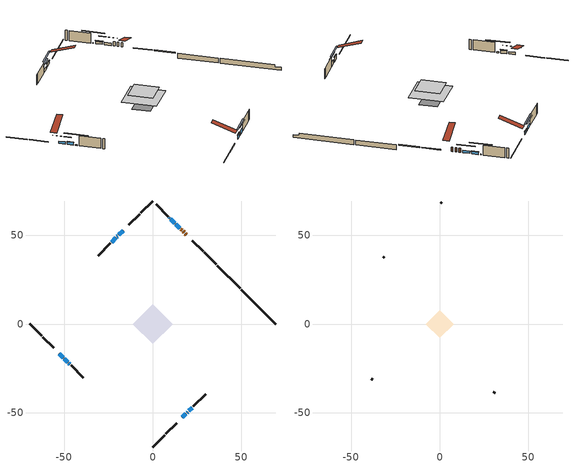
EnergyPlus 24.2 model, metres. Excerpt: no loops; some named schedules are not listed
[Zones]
conditioned space
 floor adiabatic (AdiabaticFloorConstruction): -11.17,0 0,11.17 11.17,0 0,-11.17 z3.51
 floor foundation (Slab1 construction): -6.03,0 0,6.03 6.03,0 0,-6.03 z-1.22
 floor foundation (Slab1 construction 1): -4.93,0 0,4.93 4.93,0 0,-4.93 z-1.22
 wall outside (RimJoist1 construction): 0,-69.42 6.72,-62.71 / -69.42,0 -62.71,-6.72 / 0,69.42 -6.72,62.71 / 35.78,33.64 29.06,40.36 z1.07:1.37
 wall outside (RimJoist2 construction): 7.37,-62.05 13.43,-55.99 / -62.05,-7.37 -55.99,-13.43 / -7.37,62.05 -13.43,55.99 / 28.41,41.02 22.35,47.08 z1.07:1.37
 wall outside (AdiabaticWallConstruction 1): 19.01,50.42 18.42,51 / 17.77,51.65 17.18,52.24 / 16.53,52.9 15.94,53.48 z1.07:3.1
 wall outside (AdiabaticWallConstruction): 15.28,54.14 13.12,56.31 / -52.65,-16.78 -50.48,-18.94 / 12.46,56.96 10.3,59.13 z1.07:2.21; -16.78,52.65 -19.16,50.26 / -20.84,48.58 -23.23,46.19 z1.07:2.33; 16.78,-52.65 18.68,-50.75 / 20.36,-49.07 22.26,-47.16 z1.07:3.07; -49.83,-19.6 -47.95,-21.47 z1.07:2.39; 9.64,59.78 9.45,59.97 / -19.82,49.61 -20.19,49.23 / 19.33,-50.09 19.7,-49.72 / -47.3,-22.13 -46.74,-22.68 z1.07:1.46
 wall outside (Wall1 construction): 22.91,-46.51 29.79,-39.63 / -46.09,-23.34 -39.21,-30.21 / -23.89,45.54 -30.76,38.66 / 8.8,60.62 1.92,67.5 z1.07:5.95
 wall foundation (FoundationWall1 construction): 50.03,19.4,-1.22 50.03,19.4,1.07 67.48,1.94,1.07 67.48,1.94,0.16 69.42,0,0.16 69.42,0,-1.22
 wall foundation (FoundationWall2 construction): 49.37,20.05 36.44,32.99 z-1.22:1.07
 window (WindowConstruction): 15.28,54.14 13.12,56.31 z1.07:2.21
 window (WindowConstruction 3): -52.65,-16.78 -50.48,-18.94 z1.07:2.21
 window (WindowConstruction 4): 12.46,56.96 10.3,59.13 z1.07:2.21
 window (WindowConstruction 5): -16.78,52.65 -19.16,50.26 z1.07:2.33
 window (WindowConstruction 6): 16.78,-52.65 18.68,-50.75 z1.07:3.07
 window (WindowConstruction 7): -49.83,-19.6 -47.95,-21.47 z1.07:2.39
 window (WindowConstruction 8): 9.64,59.78 9.46,59.97 z1.07:1.46
 window (WindowConstruction 9): -19.82,49.6 -20.19,49.24 z1.07:1.46
 window (WindowConstruction 10): 19.33,-50.09 19.7,-49.72 z1.07:1.46
 window (WindowConstruction 11): -47.29,-22.13 -46.74,-22.68 z1.07:1.46
 window (WindowConstruction 1): -20.84,48.58 -23.23,46.19 z1.07:2.33
 window (WindowConstruction 2): 20.36,-49.07 22.26,-47.17 z1.07:3.07
 door (Door): 19,50.42 18.43,51 z1.07:3.1
 door (Door 1): 17.77,51.65 17.18,52.24 z1.07:3.1
 door (Door 2): 16.53,52.9 15.94,53.48 z1.07:3.1
 ceiling adiabatic (AdiabaticFloorConstruction): 0,-11.17 11.17,0 0,11.17 -11.17,0 z3.51
attic - vented
 floor to conditioned space (Floor1 construction Reversed): -7.9,0 0,7.9 7.9,0 0,-7.9 z5.95
 wall outside (Wall3 construction): 30.45,-38.98 31.06,-38.37 / -38.55,-30.87 -37.95,-31.48 / -31.42,38 -32.03,37.39 / 1.27,68.16 0.66,68.77 z1.07:5.95
 roof outside (Roof1 construction): 16.12,-53.3,5.95 8.43,-45.61,9.57 6.4,-47.64,9.57 14.09,-55.33,5.95; -53.3,-16.12,5.95 -45.61,-8.43,9.57 -47.64,-6.4,9.57 -55.33,-14.09,5.95; -16.12,53.3,5.95 -8.43,45.61,9.57 -6.4,47.64,9.57 -14.09,55.33,5.95; 19.66,49.76,5.95 11.97,42.07,9.57 14,40.04,9.57 21.69,47.73,5.95
shading: 11.25,58.17 17.15,52.27 17.44,52.57 11.54,58.46 z4.85; -48.62,-20.81 -54.51,-14.91 -54.81,-15.2 -48.91,-21.1 z4.85; 10.15,59.27 12.6,56.82 12.89,57.11 10.44,59.56 z2.41; -19.31,50.12 -16.63,52.79 -16.92,53.08 -19.6,50.41 z2.53; 18.82,-50.6 16.63,-52.79 16.92,-53.08 19.11,-50.9 z3.27; -47.81,-21.61 -49.97,-19.45 -50.26,-19.75 -48.1,-21.91 z2.59; 5.86,63.56 13.23,56.19 13.52,56.48 6.15,63.85 z6.54; -23.78,45.64 -16.23,53.2 -16.52,53.49 -24.07,45.93 z6.54; 23.29,-46.13 15.74,-53.68 16.03,-53.97 23.58,-46.42 z6.54; -43.15,-26.27 -50.89,-18.54 -51.18,-18.83 -43.44,-26.56 z6.54; -25.1,44.33 -18.98,50.45 -19.27,50.74 -25.39,44.62 z4.97; 24.12,-45.3 18.49,-50.93 18.78,-51.22 24.42,-45.59 z5.71
[Building]
Building 1: Terrain=Suburbs
[Site:Location]
Ottawa Intl AP_ON: Latitude {deg}=45.32; Longitude {deg}=-75.67; Time Zone {hr}=-5; Elevation {m}=115; Keep Site Location Information=Yes
[Site:GroundTemperature:Shallow]
1.18808, -1.19398, -1.38475, -0.254337, 4.28362, 8.80044, 12.7163, 15.1969, 15.4076, 13.3901, 9.57408, 5.19582
[Site:WaterMainsTemperature]
Calculation Method=Schedule; Temperature Schedule=mains temperature schedule
[Material] Roughness=Rough; Thermal Absorptance=0.9
Name | Thickness {m} | Conductivity {W/m-K} | Density {kg/m3} | Specific Heat {J/kg-K} | Solar Absorptance | Visible Absorptance
asphalt or fiberglass shingles | 0.00635 | 0.162714 | 1121.4 | 1465.45 | 0.4 | 0.4
ceiling loosefill ins | 0.169333 | 0.0480833 | 16.02 | 1046.75 | 0.7 | 0.7
ceiling stud and cavity | 0.1397 | 0.415372 | 65.682 | 1177.47 | 0.7 | 0.7
concrete 4.0 in. | 0.1016 | 1.803125 | 2242.8 | 837.4 | 0.7 | 0.7
concrete 8.0 in. | 0.2032 | 1.803125 | 2242.8 | 837.4 | 0.7 | 0.7
door material | 0.04445 | 0.327969 | 512.64 | 1214.23 | 0.7 | 0.7
door material 1 | 0.04445 | 0.188738 | 512.64 | 1214.23 | 0.7 | 0.7
door material 2 | 0.04445 | 0.053851 | 512.64 | 1214.23 | 0.7 | 0.7
exterior vertical ins | 0.0457286 | 0.029427 | 32.04 | 1214.23 | 0.7 | 0.7
exterior vertical ins 1 | 0.0369022 | 0.029427 | 32.04 | 1214.23 | 0.7 | 0.7
floor covering | 0.0127 | 0.0433444 | 54.468 | 1339.84 | 0.6 | 0.6
floor rigid ins; wall rigid ins | 0.512978 | 0.029427 | 32.04 | 1214.23 | 0.7 | 0.7
floor stud and cavity | 0.1397 | 1.75129 | 37.0049 | 1207.88 | 0.7 | 0.7
furniture material conditioned space 1 | 0.1524 | 0.115458 | 640.8 | 1214.23 | 0.6 | 0.6
gypsum board | 0.0127 | 0.160291 | 801 | 837.4 | 0.6 | 0.6
gypsum board 1 | 0.0127 | 0.160291 | 801 | 837.4 | 0.7 | 0.7
osb sheathing 0.5 in. | 0.0127 | 0.115458 | 512.64 | 1214.23 | 0.7 | 0.7
osb sheathing 0.75 in. | 0.01905 | 0.115458 | 512.64 | 1214.23 | 0.7 | 0.7
osb sheathing 2.0 in. | 0.0508 | 0.115458 | 512.64 | 1214.23 | 0.7 | 0.7
rim joist stud and cavity | 0.0508 | 0.177588 | 50.32683 | 1063.81 | 0.6 | 0.6
rim joist stud and cavity 1 | 0.0508 | 0.0448274 | 125.044 | 1163.47 | 0.6 | 0.6
wall stud and cavity | 0.1397 | 0.661202 | 139.0536 | 1170.24 | 0.7 | 0.7
wall stud and cavity 1 | 0.0889 | 6.9971 | 50.32683 | 1063.81 | 0.6 | 0.6
wall stud and cavity 2 | 0.0889 | 0.380278 | 52.3479 | 1209.89 | 0.7 | 0.7
wall stud and cavity 3 | 0.0889 | 0.391764 | 83.0341 | 1211.67 | 0.7 | 0.7
wood siding | 0.0254 | 0.102417 | 544.68 | 1172.36 | 0.4 | 0.4
wood siding 1 | 0.00254 | 0.102417 | 544.68 | 1172.36 | 0.4 | 0.4
wood siding 2; wood siding 3; wood siding 4 | 0.0254 | 0.102417 | 544.68 | 1172.36 | 0.7 | 0.7
[WindowMaterial:SimpleGlazingSystem]
Name | U-Factor {W/m2-K} | Solar Heat Gain Coefficient
WindowMaterial | 2.98492 | 0.64
WindowMaterial 1 | 3.33526 | 0.65
WindowMaterial 2 | 3.29835 | 0.69
WindowMaterial 3 | 3.304596 | 0.64
WindowMaterial 4 | 3.30346 | 0.65
WindowMaterial 5 | 3.07861 | 0.43
WindowMaterial 6 | 3.26371 | 0.43
WindowMaterial 7 | 2.67774 | 0.42
[Construction]
AdiabaticFloorConstruction: floor stud and cavity, floor rigid ins, osb sheathing 0.75 in., floor covering
AdiabaticWallConstruction: wood siding 3, wall rigid ins, wall stud and cavity 2, gypsum board
AdiabaticWallConstruction 1: wood siding 4, wall rigid ins, wall stud and cavity 2, gypsum board
Door: door material
Door 1: door material 1
Door 2: door material 2
Floor1 construction Reversed: gypsum board, ceiling stud and cavity, ceiling loosefill ins
FoundationWall1 construction; FoundationWall2 construction: concrete 8.0 in., gypsum board 1
furniture construction conditioned space 1: furniture material conditioned space 1
PartitionWallConstruction: gypsum board, wall stud and cavity 3, gypsum board
RimJoist1 construction: wood siding 2, rim joist stud and cavity
RimJoist2 construction: wood siding 2, osb sheathing 2.0 in., rim joist stud and cavity 1
Roof1 construction: asphalt or fiberglass shingles
Slab1 construction; Slab1 construction 1: concrete 4.0 in.
Wall1 construction: wood siding, osb sheathing 0.5 in., wall stud and cavity, gypsum board
Wall3 construction: wood siding 1, wall stud and cavity 1
WindowConstruction; WindowConstruction 4: WindowMaterial
WindowConstruction 1; WindowConstruction 5: WindowMaterial 1
WindowConstruction 10; WindowConstruction 11: WindowMaterial 7
WindowConstruction 2; WindowConstruction 6: WindowMaterial 2
WindowConstruction 3: WindowMaterial 3
WindowConstruction 7: WindowMaterial 4
WindowConstruction 8: WindowMaterial 5
WindowConstruction 9: WindowMaterial 6
[Zone] Multiplier=1; Part of Total Floor Area=Yes
Name | Volume {m3}
attic - vented | 73.4538
conditioned space | 942.8
[Space]
Name | Zone | Volume {m3}
attic - vented 1 | attic - vented | 73.4538
conditioned space 1 | conditioned space | 942.8
[ZoneInfiltration:EffectiveLeakageArea]
infil attic - vented 1: Zone or Space=attic - vented 1; Schedule=Always On Discrete; Effective Air Leakage Area {cm2}=5253.47; Stack Coefficient=0.000591308; Wind Coefficient=1.64296e-05
[ZoneMixing]
whole house fan mix: Zone or Space=attic - vented; Schedule=Always On Continuous; Design Flow Rate Calculation Method=Flow/Zone; Design Flow Rate {m3/s}=0; Source Zone or Space=conditioned space
[SurfaceProperty:ExposedFoundationPerimeter] Exposed Perimeter Calculation Method=TotalExposedPerimeter
Name | Total Exposed Perimeter {m}
Slab1 | 27.432
Slab1 1 | 18.288
[InternalMass] Zone or ZoneList=conditioned space; Space or SpaceList=conditioned space 1
Name | Construction | Surface Area {m2}
furniture mass conditioned space 1 | furniture construction conditioned space 1 | 148.412
partition wall mass | PartitionWallConstruction | 371.03
[Lights]
interior lighting: Zone or ZoneList or Space or SpaceList=conditioned space 1; Schedule=interior lighting schedule; Design Level Calculation Method=LightingLevel; Lighting Level {W}=343.2; Return Air Fraction=0; Fraction Radiant=0.6; Fraction Visible=0.2; Fraction Replaceable=1
[People]
occupants: Zone or ZoneList or Space or SpaceList=conditioned space 1; Number of People Schedule=occupants schedule; Number of People Calculation Method=People; Number of People=3; Fraction Radiant=0.314171; Sensible Heat Fraction=0.56303; Activity Level Schedule=occupants activity schedule; Carbon Dioxide Generation Rate {m3/s-W}=0; Enable ASHRAE 55 Comfort Warnings=No; Mean Radiant Temperature Calculation Type=EnclosureAveraged
[ElectricEquipment] Zone or ZoneList or Space or SpaceList=conditioned space 1; Design Level Calculation Method=EquipmentLevel
Name | Schedule | Design Level {W} | Fraction Latent | Fraction Radiant | Fraction Lost
clothes dryer | clothes dryer schedule | 140.772 | 0.015 | 0.081 | 0.85
clothes washer | clothes washer schedule | 32.1985 | 0.03 | 0.162 | 0.7
cooking range | cooking range schedule | 215.147 | 0.08 | 0.432 | 0.2
dishwasher | dishwasher schedule | 66.8632 | 0.3 | 0.18 | 0.4
fridge | fridge schedule | 72.9452 | 0 | 0.6 | 0
mech vent bath fan 0 | mech vent bath fan 0 schedule | 50.2 | 0 | 0 | 1
mech vent bath fan 1 | mech vent bath fan 1 schedule | 50.2 | 0 | 0 | 1
mech vent bath fan 2 | mech vent bath fan 2 schedule | 50.2 | 0 | 0 | 1
mech vent house fan | mech vent house fan schedule | 0 | 0 | 0 | 1
mech vent house fan cfis | mech vent house fan cfis schedule | 0 | 0 | 0 | 0
mech vent range fan 0 | mech vent range fan 0 schedule | 57 | 0 | 0 | 1
misc plug loads | misc plug loads schedule | 494.7 | 0.045 | 0.513 | 0.1
whole house fan | Always On Discrete | 0 | 0 | 0 | 1
[OtherEquipment] Zone or ZoneList or Space or SpaceList=conditioned space 1; Design Level Calculation Method=EquipmentLevel
Name | Fuel Type | Schedule | Design Level {W} | Fraction Latent | Fraction Radiant | Fraction Lost
clothes dryer 1 | Electricity | clothes dryer schedule | 0 | 0.015 | 0.081 | 0.85
cooking range 1 | Electricity | cooking range schedule | 0 | 0.08 | 0.432 | 0.2
general water use latent | None | general water use schedule | 62.594 | 1 | 0 | 0
general water use sensible | None | general water use schedule | -61.6891 | 0 | 0.6 | 0
mech vent house fan latent load | None | Always On Discrete | 0 | 1 | 0 | 0
mech vent house fan sensible load | None | Always On Discrete | 0 | 0 | 0 | 0
water heater energy adjustment1 | NaturalGas | Always On Discrete | 0.01 | 0 | 0 | 1
[ZoneInfiltration:DesignFlowRate] Zone or ZoneList or Space or SpaceList=conditioned space 1; Schedule=Always On Discrete; Design Flow Rate Calculation Method=Flow/Zone; Design Flow Rate {m3/s}=0
infil flow; natural vent flow; whole house fan flow
[Foundation:Kiva] Initial Indoor Air Temperature {C}=18; Wall Height Above Grade {m}=1.07; Wall Depth Below Slab {m}=0.2032; Custom Block Depth 1 {m}=2.28999; Custom Block X Position 1 {m}=0.2159; Custom Block Z Position 1 {m}=0
Name | Custom Block Material Name 1
Foundation Kiva 1 | exterior vertical ins
Foundation Kiva 2 | exterior vertical ins 1
[Foundation:Kiva:Settings]
Soil Conductivity {W/m-K}=1.275747; Soil Density {kg/m3}=1842.3; Soil Specific Heat {J/kg-K}=418.7; Ground Solar Absorptivity=0.9; Ground Thermal Absorptivity=0.9; Ground Surface Roughness {m}=0.03; Far-Field Width {m}=40; Deep-Ground Boundary Condition=ZeroFlux; Deep-Ground Depth {m}=40; Minimum Cell Dimension {m}=0.2; Maximum Cell Growth Coefficient=3; Simulation Timestep=Timestep
[Exterior:Lights]
exterior lighting: Schedule=exterior lighting schedule; Design Level {W}=75.6
[Schedule:Constant]
Name | Hourly Value
Always On Continuous; mech vent house fan schedule; mech vent house fan cfis schedule; Always On Discrete | 1
occupants activity schedule | 117.228
fridge schedule | 0
[Schedule:Week:Daily]
interior lighting schedule Week Rule - Jan1-Jan27: interior lighting schedule day, interior lighting schedule day, interior lighting schedule day, interior lighting schedule day, interior lighting schedule day, interior lighting schedule day, interior lighting schedule day, interior lighting schedule default day, interior lighting schedule default day, interior lighting schedule default day, interior lighting schedule default day, interior lighting schedule default day
interior lighting schedule Week Rule - Jan28-Feb3: interior lighting schedule day, interior lighting schedule day, interior lighting schedule day, interior lighting schedule day, interior lighting schedule day 1, interior lighting schedule day 1, interior lighting schedule day 1, interior lighting schedule default day, interior lighting schedule default day, interior lighting schedule default day, interior lighting schedule default day, interior lighting schedule default day
interior lighting schedule Week Rule - Feb4-Feb24: interior lighting schedule day 1, interior lighting schedule day 1, interior lighting schedule day 1, interior lighting schedule day 1, interior lighting schedule day 1, interior lighting schedule day 1, interior lighting schedule day 1, interior lighting schedule default day, interior lighting schedule default day, interior lighting schedule default day, interior lighting schedule default day, interior lighting schedule default day
interior lighting schedule Week Rule - Feb25-Mar3: interior lighting schedule day 1, interior lighting schedule day 1, interior lighting schedule day 1, interior lighting schedule day 1, interior lighting schedule day 2, interior lighting schedule day 2, interior lighting schedule day 2, interior lighting schedule default day, interior lighting schedule default day, interior lighting schedule default day, interior lighting schedule default day, interior lighting schedule default day
interior lighting schedule Week Rule - Mar4-Mar31: interior lighting schedule day 2, interior lighting schedule day 2, interior lighting schedule day 2, interior lighting schedule day 2, interior lighting schedule day 2, interior lighting schedule day 2, interior lighting schedule day 2, interior lighting schedule default day, interior lighting schedule default day, interior lighting schedule default day, interior lighting schedule default day, interior lighting schedule default day
interior lighting schedule Week Rule - Apr1-Apr28: interior lighting schedule day 3, interior lighting schedule day 3, interior lighting schedule day 3, interior lighting schedule day 3, interior lighting schedule day 3, interior lighting schedule day 3, interior lighting schedule day 3, interior lighting schedule default day, interior lighting schedule default day, interior lighting schedule default day, interior lighting schedule default day, interior lighting schedule default day
interior lighting schedule Week Rule - Apr29-May5: interior lighting schedule day 3, interior lighting schedule day 3, interior lighting schedule day 4, interior lighting schedule day 4, interior lighting schedule day 4, interior lighting schedule day 4, interior lighting schedule day 4, interior lighting schedule default day, interior lighting schedule default day, interior lighting schedule default day, interior lighting schedule default day, interior lighting schedule default day
interior lighting schedule Week Rule - May6-May26: interior lighting schedule day 4, interior lighting schedule day 4, interior lighting schedule day 4, interior lighting schedule day 4, interior lighting schedule day 4, interior lighting schedule day 4, interior lighting schedule day 4, interior lighting schedule default day, interior lighting schedule default day, interior lighting schedule default day, interior lighting schedule default day, interior lighting schedule default day
interior lighting schedule Week Rule - May27-Jun2: interior lighting schedule day 4, interior lighting schedule day 4, interior lighting schedule day 4, interior lighting schedule day 4, interior lighting schedule day 4, interior lighting schedule day 5, interior lighting schedule day 5, interior lighting schedule default day, interior lighting schedule default day, interior lighting schedule default day, interior lighting schedule default day, interior lighting schedule default day
interior lighting schedule Week Rule - Jun3-Jun30: interior lighting schedule day 5, interior lighting schedule day 5, interior lighting schedule day 5, interior lighting schedule day 5, interior lighting schedule day 5, interior lighting schedule day 5, interior lighting schedule day 5, interior lighting schedule default day, interior lighting schedule default day, interior lighting schedule default day, interior lighting schedule default day, interior lighting schedule default day
interior lighting schedule Week Rule - Jul1-Jul28: interior lighting schedule day 6, interior lighting schedule day 6, interior lighting schedule day 6, interior lighting schedule day 6, interior lighting schedule day 6, interior lighting schedule day 6, interior lighting schedule day 6, interior lighting schedule default day, interior lighting schedule default day, interior lighting schedule default day, interior lighting schedule default day, interior lighting schedule default day
interior lighting schedule Week Rule - Jul29-Aug4: interior lighting schedule day 6, interior lighting schedule day 6, interior lighting schedule day 6, interior lighting schedule day 7, interior lighting schedule day 7, interior lighting schedule day 7, interior lighting schedule day 7, interior lighting schedule default day, interior lighting schedule default day, interior lighting schedule default day, interior lighting schedule default day, interior lighting schedule default day
interior lighting schedule Week Rule - Aug5-Aug25: interior lighting schedule day 7, interior lighting schedule day 7, interior lighting schedule day 7, interior lighting schedule day 7, interior lighting schedule day 7, interior lighting schedule day 7, interior lighting schedule day 7, interior lighting schedule default day, interior lighting schedule default day, interior lighting schedule default day, interior lighting schedule default day, interior lighting schedule default day
interior lighting schedule Week Rule - Aug26-Sep1: interior lighting schedule day 7, interior lighting schedule day 7, interior lighting schedule day 7, interior lighting schedule day 7, interior lighting schedule day 7, interior lighting schedule day 7, interior lighting schedule day 8, interior lighting schedule default day, interior lighting schedule default day, interior lighting schedule default day, interior lighting schedule default day, interior lighting schedule default day
interior lighting schedule Week Rule - Sep2-Sep29: interior lighting schedule day 8, interior lighting schedule day 8, interior lighting schedule day 8, interior lighting schedule day 8, interior lighting schedule day 8, interior lighting schedule day 8, interior lighting schedule day 8, interior lighting schedule default day, interior lighting schedule default day, interior lighting schedule default day, interior lighting schedule default day, interior lighting schedule default day
interior lighting schedule Week Rule - Sep30-Oct6: interior lighting schedule day 8, interior lighting schedule day 9, interior lighting schedule day 9, interior lighting schedule day 9, interior lighting schedule day 9, interior lighting schedule day 9, interior lighting schedule day 9, interior lighting schedule default day, interior lighting schedule default day, interior lighting schedule default day, interior lighting schedule default day, interior lighting schedule default day
interior lighting schedule Week Rule - Oct7-Oct27: interior lighting schedule day 9, interior lighting schedule day 9, interior lighting schedule day 9, interior lighting schedule day 9, interior lighting schedule day 9, interior lighting schedule day 9, interior lighting schedule day 9, interior lighting schedule default day, interior lighting schedule default day, interior lighting schedule default day, interior lighting schedule default day, interior lighting schedule default day
interior lighting schedule Week Rule - Oct28-Nov3: interior lighting schedule day 9, interior lighting schedule day 9, interior lighting schedule day 9, interior lighting schedule day 9, interior lighting schedule day 10, interior lighting schedule day 10, interior lighting schedule day 10, interior lighting schedule default day, interior lighting schedule default day, interior lighting schedule default day, interior lighting schedule default day, interior lighting schedule default day
interior lighting schedule Week Rule - Nov4-Nov24: interior lighting schedule day 10, interior lighting schedule day 10, interior lighting schedule day 10, interior lighting schedule day 10, interior lighting schedule day 10, interior lighting schedule day 10, interior lighting schedule day 10, interior lighting schedule default day, interior lighting schedule default day, interior lighting schedule default day, interior lighting schedule default day, interior lighting schedule default day
interior lighting schedule Week Rule - Nov25-Dec1: interior lighting schedule day 10, interior lighting schedule day 10, interior lighting schedule day 10, interior lighting schedule day 10, interior lighting schedule day 10, interior lighting schedule day 10, interior lighting schedule day 11, interior lighting schedule default day, interior lighting schedule default day, interior lighting schedule default day, interior lighting schedule default day, interior lighting schedule default day
interior lighting schedule Week Rule - Dec2-Dec31: interior lighting schedule day 11, interior lighting schedule day 11, interior lighting schedule day 11, interior lighting schedule day 11, interior lighting schedule day 11, interior lighting schedule day 11, interior lighting schedule day 11, interior lighting schedule default day, interior lighting schedule default day, interior lighting schedule default day, interior lighting schedule default day, interior lighting schedule default day
occupants schedule Week Rule - Jan1-Dec31: occupants schedule day, occupants schedule day, occupants schedule day, occupants schedule day, occupants schedule day, occupants schedule day, occupants schedule day, occupants schedule default day, occupants schedule default day, occupants schedule default day, occupants schedule default day, occupants schedule default day
clothes dryer schedule Week Rule - Jan1-Dec31: clothes dryer schedule day, clothes dryer schedule day, clothes dryer schedule day, clothes dryer schedule day, clothes dryer schedule day, clothes dryer schedule day, clothes dryer schedule day, clothes dryer schedule default day, clothes dryer schedule default day, clothes dryer schedule default day, clothes dryer schedule default day, clothes dryer schedule default day
clothes washer schedule Week Rule - Jan1-Dec31: clothes washer schedule day, clothes washer schedule day, clothes washer schedule day, clothes washer schedule day, clothes washer schedule day, clothes washer schedule day, clothes washer schedule day, clothes washer schedule default day, clothes washer schedule default day, clothes washer schedule default day, clothes washer schedule default day, clothes washer schedule default day
cooking range schedule Week Rule - Jan1-Dec31: cooking range schedule day, cooking range schedule day, cooking range schedule day, cooking range schedule day, cooking range schedule day, cooking range schedule day, cooking range schedule day, cooking range schedule default day, cooking range schedule default day, cooking range schedule default day, cooking range schedule default day, cooking range schedule default day
dishwasher schedule Week Rule - Jan1-Dec31: dishwasher schedule day, dishwasher schedule day, dishwasher schedule day, dishwasher schedule day, dishwasher schedule day, dishwasher schedule day, dishwasher schedule day, dishwasher schedule default day, dishwasher schedule default day, dishwasher schedule default day, dishwasher schedule default day, dishwasher schedule default day
mech vent bath fan 0 schedule Week Rule - Jan1-Dec31: mech vent bath fan 0 schedule day, mech vent bath fan 0 schedule day, mech vent bath fan 0 schedule day, mech vent bath fan 0 schedule day, mech vent bath fan 0 schedule day, mech vent bath fan 0 schedule day, mech vent bath fan 0 schedule day, mech vent bath fan 0 schedule default day, mech vent bath fan 0 schedule default day, mech vent bath fan 0 schedule default day, mech vent bath fan 0 schedule default day, mech vent bath fan 0 schedule default day
mech vent bath fan 1 schedule Week Rule - Jan1-Dec31: mech vent bath fan 1 schedule day, mech vent bath fan 1 schedule day, mech vent bath fan 1 schedule day, mech vent bath fan 1 schedule day, mech vent bath fan 1 schedule day, mech vent bath fan 1 schedule day, mech vent bath fan 1 schedule day, mech vent bath fan 1 schedule default day, mech vent bath fan 1 schedule default day, mech vent bath fan 1 schedule default day, mech vent bath fan 1 schedule default day, mech vent bath fan 1 schedule default day
mech vent bath fan 2 schedule Week Rule - Jan1-Dec31: mech vent bath fan 2 schedule day, mech vent bath fan 2 schedule day, mech vent bath fan 2 schedule day, mech vent bath fan 2 schedule day, mech vent bath fan 2 schedule day, mech vent bath fan 2 schedule day, mech vent bath fan 2 schedule day, mech vent bath fan 2 schedule default day, mech vent bath fan 2 schedule default day, mech vent bath fan 2 schedule default day, mech vent bath fan 2 schedule default day, mech vent bath fan 2 schedule default day
mech vent range fan 0 schedule Week Rule - Jan1-Dec31: mech vent range fan 0 schedule day, mech vent range fan 0 schedule day, mech vent range fan 0 schedule day, mech vent range fan 0 schedule day, mech vent range fan 0 schedule day, mech vent range fan 0 schedule day, mech vent range fan 0 schedule day, mech vent range fan 0 schedule default day, mech vent range fan 0 schedule default day, mech vent range fan 0 schedule default day, mech vent range fan 0 schedule default day, mech vent range fan 0 schedule default day
misc plug loads schedule Week Rule - Jan1-Dec31: misc plug loads schedule day, misc plug loads schedule day, misc plug loads schedule day, misc plug loads schedule day, misc plug loads schedule day, misc plug loads schedule day, misc plug loads schedule day, misc plug loads schedule default day, misc plug loads schedule default day, misc plug loads schedule default day, misc plug loads schedule default day, misc plug loads schedule default day
general water use schedule Week Rule - Jan1-Dec31: general water use schedule day, general water use schedule day, general water use schedule day, general water use schedule day, general water use schedule day, general water use schedule day, general water use schedule day, general water use schedule default day, general water use schedule default day, general water use schedule default day, general water use schedule default day, general water use schedule default day
exterior lighting schedule Week Rule - Jan1-Jan27: exterior lighting schedule day, exterior lighting schedule day, exterior lighting schedule day, exterior lighting schedule day, exterior lighting schedule day, exterior lighting schedule day, exterior lighting schedule day, exterior lighting schedule default day, exterior lighting schedule default day, exterior lighting schedule default day, exterior lighting schedule default day, exterior lighting schedule default day
exterior lighting schedule Week Rule - Jan28-Feb3: exterior lighting schedule day, exterior lighting schedule day, exterior lighting schedule day, exterior lighting schedule day, exterior lighting schedule day 1, exterior lighting schedule day 1, exterior lighting schedule day 1, exterior lighting schedule default day, exterior lighting schedule default day, exterior lighting schedule default day, exterior lighting schedule default day, exterior lighting schedule default day
exterior lighting schedule Week Rule - Feb4-Feb24: exterior lighting schedule day 1, exterior lighting schedule day 1, exterior lighting schedule day 1, exterior lighting schedule day 1, exterior lighting schedule day 1, exterior lighting schedule day 1, exterior lighting schedule day 1, exterior lighting schedule default day, exterior lighting schedule default day, exterior lighting schedule default day, exterior lighting schedule default day, exterior lighting schedule default day
exterior lighting schedule Week Rule - Feb25-Mar3: exterior lighting schedule day 1, exterior lighting schedule day 1, exterior lighting schedule day 1, exterior lighting schedule day 1, exterior lighting schedule day 2, exterior lighting schedule day 2, exterior lighting schedule day 2, exterior lighting schedule default day, exterior lighting schedule default day, exterior lighting schedule default day, exterior lighting schedule default day, exterior lighting schedule default day
exterior lighting schedule Week Rule - Mar4-Mar31: exterior lighting schedule day 2, exterior lighting schedule day 2, exterior lighting schedule day 2, exterior lighting schedule day 2, exterior lighting schedule day 2, exterior lighting schedule day 2, exterior lighting schedule day 2, exterior lighting schedule default day, exterior lighting schedule default day, exterior lighting schedule default day, exterior lighting schedule default day, exterior lighting schedule default day
exterior lighting schedule Week Rule - Apr1-Apr28: exterior lighting schedule day 3, exterior lighting schedule day 3, exterior lighting schedule day 3, exterior lighting schedule day 3, exterior lighting schedule day 3, exterior lighting schedule day 3, exterior lighting schedule day 3, exterior lighting schedule default day, exterior lighting schedule default day, exterior lighting schedule default day, exterior lighting schedule default day, exterior lighting schedule default day
exterior lighting schedule Week Rule - Apr29-May5: exterior lighting schedule day 3, exterior lighting schedule day 3, exterior lighting schedule day 4, exterior lighting schedule day 4, exterior lighting schedule day 4, exterior lighting schedule day 4, exterior lighting schedule day 4, exterior lighting schedule default day, exterior lighting schedule default day, exterior lighting schedule default day, exterior lighting schedule default day, exterior lighting schedule default day
exterior lighting schedule Week Rule - May6-May26: exterior lighting schedule day 4, exterior lighting schedule day 4, exterior lighting schedule day 4, exterior lighting schedule day 4, exterior lighting schedule day 4, exterior lighting schedule day 4, exterior lighting schedule day 4, exterior lighting schedule default day, exterior lighting schedule default day, exterior lighting schedule default day, exterior lighting schedule default day, exterior lighting schedule default day
exterior lighting schedule Week Rule - May27-Jun2: exterior lighting schedule day 4, exterior lighting schedule day 4, exterior lighting schedule day 4, exterior lighting schedule day 4, exterior lighting schedule day 4, exterior lighting schedule day 5, exterior lighting schedule day 5, exterior lighting schedule default day, exterior lighting schedule default day, exterior lighting schedule default day, exterior lighting schedule default day, exterior lighting schedule default day
exterior lighting schedule Week Rule - Jun3-Jun30: exterior lighting schedule day 5, exterior lighting schedule day 5, exterior lighting schedule day 5, exterior lighting schedule day 5, exterior lighting schedule day 5, exterior lighting schedule day 5, exterior lighting schedule day 5, exterior lighting schedule default day, exterior lighting schedule default day, exterior lighting schedule default day, exterior lighting schedule default day, exterior lighting schedule default day
exterior lighting schedule Week Rule - Jul1-Jul28: exterior lighting schedule day 6, exterior lighting schedule day 6, exterior lighting schedule day 6, exterior lighting schedule day 6, exterior lighting schedule day 6, exterior lighting schedule day 6, exterior lighting schedule day 6, exterior lighting schedule default day, exterior lighting schedule default day, exterior lighting schedule default day, exterior lighting schedule default day, exterior lighting schedule default day
exterior lighting schedule Week Rule - Jul29-Aug4: exterior lighting schedule day 6, exterior lighting schedule day 6, exterior lighting schedule day 6, exterior lighting schedule day 7, exterior lighting schedule day 7, exterior lighting schedule day 7, exterior lighting schedule day 7, exterior lighting schedule default day, exterior lighting schedule default day, exterior lighting schedule default day, exterior lighting schedule default day, exterior lighting schedule default day
exterior lighting schedule Week Rule - Aug5-Aug25: exterior lighting schedule day 7, exterior lighting schedule day 7, exterior lighting schedule day 7, exterior lighting schedule day 7, exterior lighting schedule day 7, exterior lighting schedule day 7, exterior lighting schedule day 7, exterior lighting schedule default day, exterior lighting schedule default day, exterior lighting schedule default day, exterior lighting schedule default day, exterior lighting schedule default day
exterior lighting schedule Week Rule - Aug26-Sep1: exterior lighting schedule day 7, exterior lighting schedule day 7, exterior lighting schedule day 7, exterior lighting schedule day 7, exterior lighting schedule day 7, exterior lighting schedule day 7, exterior lighting schedule day 8, exterior lighting schedule default day, exterior lighting schedule default day, exterior lighting schedule default day, exterior lighting schedule default day, exterior lighting schedule default day
exterior lighting schedule Week Rule - Sep2-Sep29: exterior lighting schedule day 8, exterior lighting schedule day 8, exterior lighting schedule day 8, exterior lighting schedule day 8, exterior lighting schedule day 8, exterior lighting schedule day 8, exterior lighting schedule day 8, exterior lighting schedule default day, exterior lighting schedule default day, exterior lighting schedule default day, exterior lighting schedule default day, exterior lighting schedule default day
[Schedule:Year]
interior lighting schedule: interior lighting schedule Week Rule - Jan1-Jan27, 1, 1, 1, 27, interior lighting schedule Week Rule - Jan28-Feb3, 1, 28, 2, 3, interior lighting schedule Week Rule - Feb4-Feb24, 2, 4, 2, 24, interior lighting schedule Week Rule - Feb25-Mar3, 2, 25, 3, 3, interior lighting schedule Week Rule - Mar4-Mar31, 3, 4, 3, 31, interior lighting schedule Week Rule - Apr1-Apr28, 4, 1, 4, 28, interior lighting schedule Week Rule - Apr29-May5, 4, 29, 5, 5, interior lighting schedule Week Rule - May6-May26, 5, 6, 5, 26, interior lighting schedule Week Rule - May27-Jun2, 5, 27, 6, 2, interior lighting schedule Week Rule - Jun3-Jun30, 6, 3, 6, 30, interior lighting schedule Week Rule - Jul1-Jul28, 7, 1, 7, 28, interior lighting schedule Week Rule - Jul29-Aug4, 7, 29, 8, 4, interior lighting schedule Week Rule - Aug5-Aug25, 8, 5, 8, 25, interior lighting schedule Week Rule - Aug26-Sep1, 8, 26, 9, 1, interior lighting schedule Week Rule - Sep2-Sep29, 9, 2, 9, 29, interior lighting schedule Week Rule - Sep30-Oct6, 9, 30, 10, 6, interior lighting schedule Week Rule - Oct7-Oct27, 10, 7, 10, 27, interior lighting schedule Week Rule - Oct28-Nov3, 10, 28, 11, 3, interior lighting schedule Week Rule - Nov4-Nov24, 11, 4, 11, 24, interior lighting schedule Week Rule - Nov25-Dec1, 11, 25, 12, 1, interior lighting schedule Week Rule - Dec2-Dec31, 12, 2, 12, 31
occupants schedule: occupants schedule Week Rule - Jan1-Dec31, 1, 1, 12, 31
clothes dryer schedule: clothes dryer schedule Week Rule - Jan1-Dec31, 1, 1, 12, 31
clothes washer schedule: clothes washer schedule Week Rule - Jan1-Dec31, 1, 1, 12, 31
cooking range schedule: cooking range schedule Week Rule - Jan1-Dec31, 1, 1, 12, 31
dishwasher schedule: dishwasher schedule Week Rule - Jan1-Dec31, 1, 1, 12, 31
mech vent bath fan 0 schedule: mech vent bath fan 0 schedule Week Rule - Jan1-Dec31, 1, 1, 12, 31
mech vent bath fan 1 schedule: mech vent bath fan 1 schedule Week Rule - Jan1-Dec31, 1, 1, 12, 31
mech vent bath fan 2 schedule: mech vent bath fan 2 schedule Week Rule - Jan1-Dec31, 1, 1, 12, 31
mech vent range fan 0 schedule: mech vent range fan 0 schedule Week Rule - Jan1-Dec31, 1, 1, 12, 31
misc plug loads schedule: misc plug loads schedule Week Rule - Jan1-Dec31, 1, 1, 12, 31
general water use schedule: general water use schedule Week Rule - Jan1-Dec31, 1, 1, 12, 31
exterior lighting schedule: exterior lighting schedule Week Rule - Jan1-Jan27, 1, 1, 1, 27, exterior lighting schedule Week Rule - Jan28-Feb3, 1, 28, 2, 3, exterior lighting schedule Week Rule - Feb4-Feb24, 2, 4, 2, 24, exterior lighting schedule Week Rule - Feb25-Mar3, 2, 25, 3, 3, exterior lighting schedule Week Rule - Mar4-Mar31, 3, 4, 3, 31, exterior lighting schedule Week Rule - Apr1-Apr28, 4, 1, 4, 28, exterior lighting schedule Week Rule - Apr29-May5, 4, 29, 5, 5, exterior lighting schedule Week Rule - May6-May26, 5, 6, 5, 26, exterior lighting schedule Week Rule - May27-Jun2, 5, 27, 6, 2, exterior lighting schedule Week Rule - Jun3-Jun30, 6, 3, 6, 30, exterior lighting schedule Week Rule - Jul1-Jul28, 7, 1, 7, 28, exterior lighting schedule Week Rule - Jul29-Aug4, 7, 29, 8, 4, exterior lighting schedule Week Rule - Aug5-Aug25, 8, 5, 8, 25, exterior lighting schedule Week Rule - Aug26-Sep1, 8, 26, 9, 1, exterior lighting schedule Week Rule - Sep2-Sep29, 9, 2, 9, 29, exterior lighting schedule Week Rule - Sep30-Oct6, 9, 30, 10, 6, exterior lighting schedule Week Rule - Oct7-Oct27, 10, 7, 10, 27, exterior lighting schedule Week Rule - Oct28-Nov3, 10, 28, 11, 3, exterior lighting schedule Week Rule - Nov4-Nov24, 11, 4, 11, 24, exterior lighting schedule Week Rule - Nov25-Dec1, 11, 25, 12, 1, exterior lighting schedule Week Rule - Dec2-Dec31, 12, 2, 12, 31
[Schedule:Compact]
mains temperature schedule: Through: 01/01, For: AllDays, Until: 24:00, 5.98056, Through: 01/02, For: AllDays, Until: 24:00, 5.90111, Through: 01/03, For: AllDays, Until: 24:00, 5.82222, Through: 01/04, For: AllDays, Until: 24:00, 5.74556, Through: 01/05, For: AllDays, Until: 24:00, 5.66944, Through: 01/06, For: AllDays, Until: 24:00, 5.595, Through: 01/07, For: AllDays, Until: 24:00, 5.52222, Through: 01/08, For: AllDays, Until: 24:00, 5.45, Through: 01/09, For: AllDays, Until: 24:00, 5.38, Through: 01/10, For: AllDays, Until: 24:00, 5.31111, Through: 01/11, For: AllDays, Until: 24:00, 5.24333, Through: 01/12, For: AllDays, Until: 24:00, 5.17778, Through: 01/13, For: AllDays, Until: 24:00, 5.11333, Through: 01/14, For: AllDays, Until: 24:00, 5.05, Through: 01/15, For: AllDays, Until: 24:00, 4.98833, Through: 01/16, For: AllDays, Until: 24:00, 4.92889, Through: 01/17, For: AllDays, Until: 24:00, 4.87, Through: 01/18, For: AllDays, Until: 24:00, 4.81333, Through: 01/19, For: AllDays, Until: 24:00, 4.75833, Through: 01/20, For: AllDays, Until: 24:00, 4.70444, Through: 01/21, For: AllDays, Until: 24:00, 4.65278, Through: 01/22, For: AllDays, Until: 24:00, 4.60222, Through: 01/23, For: AllDays, Until: 24:00, 4.55333, Through: 01/24, For: AllDays, Until: 24:00, 4.50667, Through: 01/25, For: AllDays, Until: 24:00, 4.46111, Through: 01/26, For: AllDays, Until: 24:00, 4.41722, Through: 01/27, For: AllDays, Until: 24:00, 4.37556, Through: 01/28, For: AllDays, Until: 24:00, 4.335, Through: 01/29, For: AllDays, Until: 24:00, 4.29667, Through: 01/30, For: AllDays, Until: 24:00, 4.26, Through: 01/31, For: AllDays, Until: 24:00, 4.225, Through: 02/01, For: AllDays, Until: 24:00, 4.19167, Through: 02/02, For: AllDays, Until: 24:00, 4.16, Through: 02/03, For: AllDays, Until: 24:00, 4.13056, Through: 02/04, For: AllDays, Until: 24:00, 4.10278, Through: 02/05, For: AllDays, Until: 24:00, 4.07667, Through: 02/06, For: AllDays, Until: 24:00, 4.05222, Through: 02/07, For: AllDays, Until: 24:00, 4.03, Through: 02/08, For: AllDays, Until: 24:00, 4.00889, Through: 02/09, For: AllDays, Until: 24:00, 3.99056, Through: 02/10, For: AllDays, Until: 24:00, 3.97333, Through: 02/11, For: AllDays, Until: 24:00, 3.95833, Through: 02/12, For: AllDays, Until: 24:00, 3.945, Through: 02/13, For: AllDays, Until: 24:00, 3.93333, Through: 02/14, For: AllDays, Until: 24:00, 3.92389, Through: 02/15, For: AllDays, Until: 24:00, 3.91611, Through: 02/16, For: AllDays, Until: 24:00, 3.91, Through: 02/17, For: AllDays, Until: 24:00, 3.90611, Through: 02/18, For: AllDays, Until: 24:00, 3.90389, Through: 02/19, For: AllDays, Until: 24:00, 3.90389, Through: 02/20, For: AllDays, Until: 24:00, 3.905, Through: 02/21, For: AllDays, Until: 24:00, 3.90889, Through: 02/22, For: AllDays, Until: 24:00, 3.91389, Through: 02/23, For: AllDays, Until: 24:00, 3.92111, Through: 02/24, For: AllDays, Until: 24:00, 3.93, Through: 02/25, For: AllDays, Until: 24:00, 3.94056, Through: 02/26, For: AllDays, Until: 24:00, 3.95333, Through: 02/27, For: AllDays, Until: 24:00, 3.96778, Through: 02/28, For: AllDays, Until: 24:00, 3.98444, Through: 03/01, For: AllDays, Until: 24:00, 4.00278, Through: 03/02, For: AllDays, Until: 24:00, 4.02278, Through: 03/03, For: AllDays, Until: 24:00, 4.04444, Through: 03/04, For: AllDays, Until: 24:00, 4.06833, Through: 03/05, For: AllDays, Until: 24:00, 4.09389, Through: 03/06, For: AllDays, Until: 24:00, 4.12111, Through: 03/07, For: AllDays, Until: 24:00, 4.15, Through: 03/08, For: AllDays, Until: 24:00, 4.18111, Through: 03/09, For: AllDays, Until: 24:00, 4.21333, Through: 03/10, For: AllDays, Until: 24:00, 4.24778, Through: 03/11, For: AllDays, Until: 24:00, 4.28389, Through: 03/12, For: AllDays, Until: 24:00, 4.32222, Through: 03/13, For: AllDays, Until: 24:00, 4.36167, Through: 03/14, For: AllDays, Until: 24:00, 4.40333, Through: 03/15, For: AllDays, Until: 24:00, 4.44611, Through: 03/16, For: AllDays, Until: 24:00, 4.49111, Through: 03/17, For: AllDays, Until: 24:00, 4.53722, Through: 03/18, For: AllDays, Until: 24:00, 4.58556, Through: 03/19, For: AllDays, Until: 24:00, 4.63556, Through: 03/20, For: AllDays, Until: 24:00, 4.68667, Through: 03/21, For: AllDays, Until: 24:00, 4.74, Through: 03/22, For: AllDays, Until: 24:00, 4.79444, Through: 03/23, For: AllDays, Until: 24:00, 4.85111, Through: 03/24, For: AllDays, Until: 24:00, 4.90889, Through: 03/25, For: AllDays, Until: 24:00, 4.96833, Through: 03/26, For: AllDays, Until: 24:00, 5.02944, Through: 03/27, For: AllDays, Until: 24:00, 5.09167, Through: 03/28, For: AllDays, Until: 24:00, 5.15556, Through: 03/29, For: AllDays, Until: 24:00, 5.22111, Through: 03/30, For: AllDays, Until: 24:00, 5.28833, Through: 03/31, For: AllDays, Until: 24:00, 5.35667, Through: 04/01, For: AllDays, Until: 24:00, 5.42667, Through: 04/02, For: AllDays, Until: 24:00, 5.49778, Through: 04/03, For: AllDays, Until: 24:00, 5.57056, Through: 04/04, For: AllDays, Until: 24:00, 5.64444, Through: 04/05, For: AllDays, Until: 24:00, 5.71944, Through: 04/06, For: AllDays, Until: 24:00, 5.79611, Through: 04/07, For: AllDays, Until: 24:00, 5.87444, Through: 04/08, For: AllDays, Until: 24:00, 5.95389, Through: 04/09, For: AllDays, Until: 24:00, 6.03389, Through: 04/10, For: AllDays, Until: 24:00, 6.11611, Through: 04/11, For: AllDays, Until: 24:00, 6.19889, Through: 04/12, For: AllDays, Until: 24:00, 6.28278, Through: 04/13, For: AllDays, Until: 24:00, 6.36833, Through: 04/14, For: AllDays, Until: 24:00, 6.45444, Through: 04/15, For: AllDays, Until: 24:00, 6.54222, Through: 04/16, For: AllDays, Until: 24:00, 6.63056, Through: 04/17, For: AllDays, Until: 24:00, 6.72056, Through: 04/18, For: AllDays, Until: 24:00, 6.81111, Through: 04/19, For: AllDays, Until: 24:00, 6.90278, Through: 04/20, For: AllDays, Until: 24:00, 6.99556, Through: 04/21, For: AllDays, Until: 24:00, 7.08889, Through: 04/22, For: AllDays, Until: 24:00, 7.18333, Through: 04/23, For: AllDays, Until: 24:00, 7.27889, Through: 04/24, For: AllDays, Until: 24:00, 7.375, Through: 04/25, For: AllDays, Until: 24:00, 7.47222, Through: 04/26, For: AllDays, Until: 24:00, 7.57, Through: 04/27, For: AllDays, Until: 24:00, 7.66889, Through: 04/28, For: AllDays, Until: 24:00, 7.76833, Through: 04/29, For: AllDays, Until: 24:00, 7.86833, Through: 04/30, For: AllDays, Until: 24:00, 7.96889, Through: 05/01, For: AllDays, Until: 24:00, 8.07056, Through: 05/02, For: AllDays, Until: 24:00, 8.17278, Through: 05/03, For: AllDays, Until: 24:00, 8.275, Through: 05/04, For: AllDays, Until: 24:00, 8.37833, Through: 05/05, For: AllDays, Until: 24:00, 8.48222, Through: 05/06, For: AllDays, Until: 24:00, 8.58667, Through: 05/07, For: AllDays, Until: 24:00, 8.69111, Through: 05/08, For: AllDays, Until: 24:00, 8.79667, Through: 05/09, For: AllDays, Until: 24:00, 8.90222, Through: 05/10, For: AllDays, Until: 24:00, 9.00833, Through: 05/11, For: AllDays, Until: 24:00, 9.11444, Through: 05/12, For: AllDays, Until: 24:00, 9.22111, Through: 05/13, For: AllDays, Until: 24:00, 9.32778, Through: 05/14, For: AllDays, Until: 24:00, 9.435, Through: 05/15, For: AllDays, Until: 24:00, 9.54278, Through: 05/16, For: AllDays, Until: 24:00, 9.65, Through: 05/17, For: AllDays, Until: 24:00, 9.75778, Through: 05/18, For: AllDays, Until: 24:00, 9.86611, Through: 05/19, For: AllDays, Until: 24:00, 9.97389, Through: 05/20, For: AllDays, Until: 24:00, 10.0822, Through: 05/21, For: AllDays, Until: 24:00, 10.19, Through: 05/22, For: AllDays, Until: 24:00, 10.2983, Through: 05/23, For: AllDays, Until: 24:00, 10.4061, Through: 05/24, For: AllDays, Until: 24:00, 10.5139, Through: 05/25, For: AllDays, Until: 24:00, 10.6222, Through: 05/26, For: AllDays, Until: 24:00, 10.73, Through: 05/27, For: AllDays, Until: 24:00, 10.8372, Through: 05/28, For: AllDays, Until: 24:00, 10.945, Through: 05/29, For: AllDays, Until: 24:00, 11.0517, Through: 05/30, For: AllDays, Until: 24:00, 11.1589, Through: 05/31, For: AllDays, Until: 24:00, 11.2656, Through: 06/01, For: AllDays, Until: 24:00, 11.3717, Through: 06/02, For: AllDays, Until: 24:00, 11.4778, Through: 06/03, For: AllDays, Until: 24:00, 11.5833, Through: 06/04, For: AllDays, Until: 24:00, 11.6883, Through: 06/05, For: AllDays, Until: 24:00, 11.7933, Through: 06/06, For: AllDays, Until: 24:00, 11.8972, Through: 06/07, For: AllDays, Until: 24:00, 12.0011, Through: 06/08, For: AllDays, Until: 24:00, 12.1044, Through: 06/09, For: AllDays, Until: 24:00, 12.2067, Through: 06/10, For: AllDays, Until: 24:00, 12.3089, Through: 06/11, For: AllDays, Until: 24:00, 12.4106, Through: 06/12, For: AllDays, Until: 24:00, 12.5111, Through: 06/13, For: AllDays, Until: 24:00, 12.6111, Through: 06/14, For: AllDays, Until: 24:00, 12.7106, Through: 06/15, For: AllDays, Until: 24:00, 12.8089, Through: 06/16, For: AllDays, Until: 24:00, 12.9067, Through: 06/17, For: AllDays, Until: 24:00, 13.0039, Through: 06/18, For: AllDays, Until: 24:00, 13.1, Through: 06/19, For: AllDays, Until: 24:00, 13.195, Through: 06/20, For: AllDays, Until: 24:00, 13.2894, Through: 06/21, For: AllDays, Until: 24:00, 13.3833, Through: 06/22, For: AllDays, Until: 24:00, 13.4756, Through: 06/23, For: AllDays, Until: 24:00, 13.5672, Through: 06/24, For: AllDays, Until: 24:00, 13.6578, Through: 06/25, For: AllDays, Until: 24:00, 13.7472, Through: 06/26, For: AllDays, Until: 24:00, 13.8356, Through: 06/27, For: AllDays, Until: 24:00, 13.9233, Through: 06/28, For: AllDays, Until: 24:00, 14.0094, Through: 06/29, For: AllDays, Until: 24:00, 14.0944, Through: 06/30, For: AllDays, Until: 24:00, 14.1789, Through: 07/01, For: AllDays, Until: 24:00, 14.2617, Through: 07/02, For: AllDays, Until: 24:00, 14.3433, Through: 07/03, For: AllDays, Until: 24:00, 14.4233, Through: 07/04, For: AllDays, Until: 24:00, 14.5028, Through: 07/05, For: AllDays, Until: 24:00, 14.5806, Through: 07/06, For: AllDays, Until: 24:00, 14.6567, Through: 07/07, For: AllDays, Until: 24:00, 14.7322, Through: 07/08, For: AllDays, Until: 24:00, 14.8061, Through: 07/09, For: AllDays, Until: 24:00, 14.8783, Through: 07/10, For: AllDays, Until: 24:00, 14.9494, Through: 07/11, For: AllDays, Until: 24:00, 15.0194, Through: 07/12, For: AllDays, Until: 24:00, 15.0878, Through: 07/13, For: AllDays, Until: 24:00, 15.1544, Through: 07/14, For: AllDays, Until: 24:00, 15.22, Through: 07/15, For: AllDays, Until: 24:00, 15.2833, Through: 07/16, For: AllDays, Until: 24:00, 15.3461, Through: 07/17, For: AllDays, Until: 24:00, 15.4067, Through: 07/18, For: AllDays, Until: 24:00, 15.4661, Through: 07/19, For: AllDays, Until: 24:00, 15.5239, Through: 07/20, For: AllDays, Until: 24:00, 15.58, Through: 07/21, For: AllDays, Until: 24:00, 15.6344, Through: 07/22, For: AllDays, Until: 24:00, 15.6872, Through: 07/23, For: AllDays, Until: 24:00, 15.7383, Through: 07/24, For: AllDays, Until: 24:00, 15.7883, Through: 07/25, For: AllDays, Until: 24:00, 15.8361, Through: 07/26, For: AllDays, Until: 24:00, 15.8822, Through: 07/27, For: AllDays, Until: 24:00, 15.9272, Through: 07/28, For: AllDays, Until: 24:00, 15.97, Through: 07/29, For: AllDays, Until: 24:00, 16.0111, Through: 07/30, For: AllDays, Until: 24:00, 16.0506, Through: 07/31, For: AllDays, Until: 24:00, 16.0883, Through: 08/01, For: AllDays, Until: 24:00, 16.1244, Through: 08/02, For: AllDays, Until: 24:00, 16.1583, Through: 08/03, For: AllDays, Until: 24:00, 16.1911, Through: 08/04, For: AllDays, Until: 24:00, 16.2217, Through: 08/05, For: AllDays, Until: 24:00, 16.2506, Through: 08/06, For: AllDays, Until: 24:00, 16.2778, Through: 08/07, For: AllDays, Until: 24:00, 16.3028, Through: 08/08, For: AllDays, Until: 24:00, 16.3267, Through: 08/09, For: AllDays, Until: 24:00, 16.3483, Through: 08/10, For: AllDays, Until: 24:00, 16.3678, Through: 08/11, For: AllDays, Until: 24:00, 16.3861, Through: 08/12, For: AllDays, Until: 24:00, 16.4022, Through: 08/13, For: AllDays, Until: 24:00, 16.4167, Through: 08/14, For: AllDays, Until: 24:00, 16.4289, Through: 08/15, For: AllDays, Until: 24:00, 16.4394, Through: 08/16, For: AllDays, Until: 24:00, 16.4483, Through: 08/17, For: AllDays, Until: 24:00, 16.455, Through: 08/18, For: AllDays, Until: 24:00, 16.4606, Through: 08/19, For: AllDays, Until: 24:00, 16.4633, Through: 08/20, For: AllDays, Until: 24:00, 16.465, Through: 08/21, For: AllDays, Until: 24:00, 16.4644, Through: 08/22, For: AllDays, Until: 24:00, 16.4622, Through: 08/23, For: AllDays, Until: 24:00, 16.4578, Through: 08/24, For: AllDays, Until: 24:00, 16.4517, Through: 08/25, For: AllDays, Until: 24:00, 16.4439, Through: 08/26, For: AllDays, Until: 24:00, 16.4339, Through: 08/27, For: AllDays, Until: 24:00, 16.4222, Through: 08/28, For: AllDays, Until: 24:00, 16.4089, Through: 08/29, For: AllDays, Until: 24:00, 16.3933, Through: 08/30, For: AllDays, Until: 24:00, 16.3761, Through: 08/31, For: AllDays, Until: 24:00, 16.3572, Through: 09/01, For: AllDays, Until: 24:00, 16.3361, Through: 09/02, For: AllDays, Until: 24:00, 16.3139, Through: 09/03, For: AllDays, Until: 24:00, 16.2894, Through: 09/04, For: AllDays, Until: 24:00, 16.2628, Through: 09/05, For: AllDays, Until: 24:00, 16.235, Through: 09/06, For: AllDays, Until: 24:00, 16.205, Through: 09/07, For: AllDays, Until: 24:00, 16.1733, Through: 09/08, For: AllDays, Until: 24:00, 16.14, Through: 09/09, For: AllDays, Until: 24:00, 16.1044, Through: 09/10, For: AllDays, Until: 24:00, 16.0678, Through: 09/11, For: AllDays, Until: 24:00, 16.0289, Through: 09/12, For: AllDays, Until: 24:00, 15.9889, Through: 09/13, For: AllDays, Until: 24:00, 15.9467, Through: 09/14, For: AllDays, Until: 24:00, 15.9028, Through: 09/15, For: AllDays, Until: 24:00, 15.8572, Through: 09/16, For: AllDays, Until: 24:00, 15.81, Through: 09/17, For: AllDays, Until: 24:00, 15.7611, Through: 09/18, For: AllDays, Until: 24:00, 15.7106, Through: 09/19, For: AllDays, Until: 24:00, 15.6583, Through: 09/20, For: AllDays, Until: 24:00, 15.6044, Through: 09/21, For: AllDays, Until: 24:00, 15.5489, Through: 09/22, For: AllDays, Until: 24:00, 15.4922, Through: 09/23, For: AllDays, Until: 24:00, 15.4333, Through: 09/24, For: AllDays, Until: 24:00, 15.3733, Through: 09/25, For: AllDays, Until: 24:00, 15.3117, Through: 09/26, For: AllDays, Until: 24:00, 15.2483, Through: 09/27, For: AllDays, Until: 24:00, 15.1839, Through: 09/28, For: AllDays, Until: 24:00, 15.1178, Through: 09/29, For: AllDays, Until: 24:00, 15.05, Through: 09/30, For: AllDays, Until: 24:00, 14.9811, Through: 10/01, For: AllDays, Until: 24:00, 14.9106, Through: 10/02, For: AllDays, Until: 24:00, 14.8389, Through: 10/03, For: AllDays, Until: 24:00, 14.7656, Through: 10/04, For: AllDays, Until: 24:00, 14.6906, Through: 10/05, For: AllDays, Until: 24:00, 14.615, Through: 10/06, For: AllDays, Until: 24:00, 14.5378, Through: 10/07, For: AllDays, Until: 24:00, 14.4589, Through: 10/08, For: AllDays, Until: 24:00, 14.3794, Through: 10/09, For: AllDays, Until: 24:00, 14.2983, Through: 10/10, For: AllDays, Until: 24:00, 14.2161, Through: 10/11, For: AllDays, Until: 24:00, 14.1322, Through: 10/12, For: AllDays, Until: 24:00, 14.0478, Through: 10/13, For: AllDays, Until: 24:00, 13.9622, Through: 10/14, For: AllDays, Until: 24:00, 13.875, Through: 10/15, For: AllDays, Until: 24:00, 13.7872, Through: 10/16, For: AllDays, Until: 24:00, 13.6983, Through: 10/17, For: AllDays, Until: 24:00, 13.6078, Through: 10/18, For: AllDays, Until: 24:00, 13.5167, Through: 10/19, For: AllDays, Until: 24:00, 13.425, Through: 10/20, For: AllDays, Until: 24:00, 13.3317, Through: 10/21, For: AllDays, Until: 24:00, 13.2378, Through: 10/22, For: AllDays, Until: 24:00, 13.1428, Through: 10/23, For: AllDays, Until: 24:00, 13.0472, Through: 10/24, For: AllDays, Until: 24:00, 12.9506, Through: 10/25, For: AllDays, Until: 24:00, 12.8528, Through: 10/26, For: AllDays, Until: 24:00, 12.755, Through: 10/27, For: AllDays, Until: 24:00, 12.6556, Through: 10/28, For: AllDays, Until: 24:00, 12.5561, Through: 10/29, For: AllDays, Until: 24:00, 12.4556, Through: 10/30, For: AllDays, Until: 24:00, 12.3544, Through: 10/31, For: AllDays, Until: 24:00, 12.2528, Through: 11/01, For: AllDays, Until: 24:00, 12.1506, Through: 11/02, For: AllDays, Until: 24:00, 12.0472, Through: 11/03, For: AllDays, Until: 24:00, 11.9439, Through: 11/04, For: AllDays, Until: 24:00, 11.84, Through: 11/05, For: AllDays, Until: 24:00, 11.7356, Through: 11/06, For: AllDays, Until: 24:00, 11.6306, Through: 11/07, For: AllDays, Until: 24:00, 11.525, Through: 11/08, For: AllDays, Until: 24:00, 11.4194, Through: 11/09, For: AllDays, Until: 24:00, 11.3133, Through: 11/10, For: AllDays, Until: 24:00, 11.2067, Through: 11/11, For: AllDays, Until: 24:00, 11.1, Through: 11/12, For: AllDays, Until: 24:00, 10.9928, Through: 11/13, For: AllDays, Until: 24:00, 10.8856, Through: 11/14, For: AllDays, Until: 24:00, 10.7778, Through: 11/15, For: AllDays, Until: 24:00, 10.6706, Through: 11/16, For: AllDays, Until: 24:00, 10.5628, Through: 11/17, For: AllDays, Until: 24:00, 10.4544, Through: 11/18, For: AllDays, Until: 24:00, 10.3467, Through: 11/19, For: AllDays, Until: 24:00, 10.2383, Through: 11/20, For: AllDays, Until: 24:00, 10.1306, Through: 11/21, For: AllDays, Until: 24:00, 10.0222, Through: 11/22, For: AllDays, Until: 24:00, 9.91444, Through: 11/23, For: AllDays, Until: 24:00, 9.80667, Through: 11/24, For: AllDays, Until: 24:00, 9.69833, Through: 11/25, For: AllDays, Until: 24:00, 9.59111, Through: 11/26, For: AllDays, Until: 24:00, 9.48333, Through: 11/27, For: AllDays, Until: 24:00, 9.37611, Through: 11/28, For: AllDays, Until: 24:00, 9.26889, Through: 11/29, For: AllDays, Until: 24:00, 9.16222, Through: 11/30, For: AllDays, Until: 24:00, 9.05556, Through: 12/01, For: AllDays, Until: 24:00, 8.94944, Through: 12/02, For: AllDays, Until: 24:00, 8.84389, Through: 12/03, For: AllDays, Until: 24:00, 8.73833, Through: 12/04, For: AllDays, Until: 24:00, 8.63333, Through: 12/05, For: AllDays, Until: 24:00, 8.52889, Through: 12/06, For: AllDays, Until: 24:00, 8.425, Through: 12/07, For: AllDays, Until: 24:00, 8.32167, Through: 12/08, For: AllDays, Until: 24:00, 8.21833, Through: 12/09, For: AllDays, Until: 24:00, 8.11611, Through: 12/10, For: AllDays, Until: 24:00, 8.01444, Through: 12/11, For: AllDays, Until: 24:00, 7.91333, Through: 12/12, For: AllDays, Until: 24:00, 7.81278, Through: 12/13, For: AllDays, Until: 24:00, 7.71333, Through: 12/14, For: AllDays, Until: 24:00, 7.61389, Through: 12/15, For: AllDays, Until: 24:00, 7.51611, Through: 12/16, For: AllDays, Until: 24:00, 7.41833, Through: 12/17, For: AllDays, Until: 24:00, 7.32167, Through: 12/18, For: AllDays, Until: 24:00, 7.22611, Through: 12/19, For: AllDays, Until: 24:00, 7.13111, Through: 12/20, For: AllDays, Until: 24:00, 7.03722, Through: 12/21, For: AllDays, Until: 24:00, 6.94389, Through: 12/22, For: AllDays, Until: 24:00, 6.85222, Through: 12/23, For: AllDays, Until: 24:00, 6.76111, Through: 12/24, For: AllDays, Until: 24:00, 6.67056, Through: 12/25, For: AllDays, Until: 24:00, 6.58167, Through: 12/26, For: AllDays, Until: 24:00, 6.49389, Through: 12/27, For: AllDays, Until: 24:00, 6.40667, Through: 12/28, For: AllDays, Until: 24:00, 6.32111, Through: 12/29, For: AllDays, Until: 24:00, 6.23611, Through: 12/30, For: AllDays, Until: 24:00, 6.15278, Through: 12/31, For: AllDays, Until: 24:00, 6.07056
